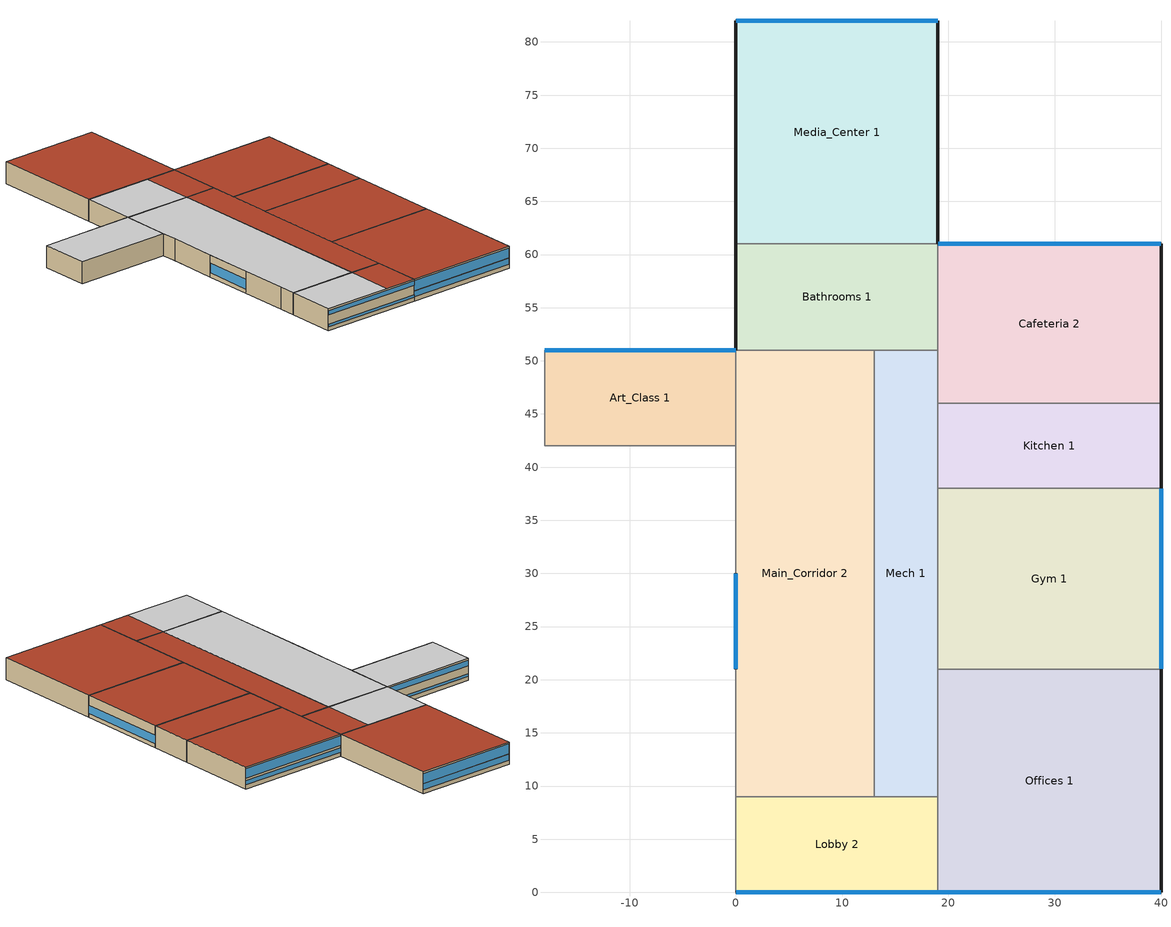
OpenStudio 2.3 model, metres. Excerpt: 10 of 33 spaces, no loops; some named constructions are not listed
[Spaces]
Lobby 2
 floor ground: 19,9 19,0 0,0 0,9 z0
 wall outside: 0,0 19,0 z0:4
 wall to Offices 1: 19,0 19,9 z0:4
 wall to Main_Corridor 2: 13,9 0,9 z0:4
 wall to Mech 1: 19,9 13,9 z0:4
 wall to Mult_Class_1_Pod_1: 0,9 0,0 z0:4
 window (ZEDG-K12 View Glazing South): 0.03,0 18.97,0 z0.76:1.21
 window (ZEDG-K12 Daylight Glazing South): 0.03,0 18.97,0 z2.93:3.7
 ceiling to Lobby 1: 13,0 13,9 0,9 0,0 z4
 roof outside: 19,0 19,9 13,9 13,0 z4
Media_Center 1
 floor ground: 19,82 19,61 0,61 0,82 z0
 wall outside: 19,61 19,82 0,82 0,61 z0:4
 wall to Bathrooms 1: 0,61 19,61 z0:4
 window (ZEDG-K12 View Glazing North): 18.97,82 0.03,82 z0.76:1.81
 window (ZEDG-K12 Daylight Glazing North): 18.97,82 0.03,82 z1.89:3.7
 roof outside: 19,61 19,82 0,82 0,61 z4
Gym 1
 floor ground: 40,38 40,21 19,21 19,38 z0
 wall outside: 40,21 40,38 z0:4
 wall to Mech 1: 19,38 19,21 z0:4
 wall to Offices 1: 19,21 40,21 z0:4
 wall to Kitchen 1: 40,38 19,38 z0:4
 window (ZEDG-K12 View Glazing EastWest): 40,21.03 40,37.97 z0.76:2.24
 roof outside: 40,21 40,38 19,38 19,21 z4
Art_Class 1
 floor ground: 0,51 0,42 -18,42 -18,51 z0
 wall outside: 0,51 -18,51 z0:4
 wall to Main_Corridor 2: 0,42 0,51 z0:4
 wall to Mult_Class_2_Pod_3: -18,51 -18,42 z0:4
 wall to Corridor_Pod_3: -18,42 0,42 z0:4
 window (ZEDG-K12 View Glazing North): -0.03,51 -17.97,51 z0.76:1.21
 window (ZEDG-K12 Daylight Glazing North): -0.03,51 -17.97,51 z2.66:3.7
 ceiling to Mult_Class_2_Pod_4: 0,42 0,51 -18,51 -18,42 z4
Offices 1
 floor ground: 40,21 40,0 19,0 19,21 z0
 wall outside: 19,0 40,0 40,21 z0:4
 wall to Mech 1: 19,21 19,9 z0:4
 window (ZEDG-K12 View Glazing South): 19.03,0 39.97,0 z0.76:1.81
 window (ZEDG-K12 Daylight Glazing South): 19.03,0 39.97,0 z1.91:3.7
 roof outside: 40,0 40,21 19,21 19,0 z4
Main_Corridor 2
 floor ground: 13,51 13,9 0,9 0,51 z0
 wall outside: 0,30 0,21 z0:4
 wall to Corridor_Pod_1: 0,12 0,9 z0:4
 wall to Mult_Class_2_Pod_1: 0,21 0,12 z0:4
 wall to Mult_Class_1_Pod_3: 0,39 0,30 z0:4
 wall to Mech 1: 13,9 13,51 z0:4
 wall to Bathrooms 1: 13,51 0,51 z0:4
 wall to Corridor_Pod_3: 0,42 0,39 z0:4
 window (ZEDG-K12 View Glazing EastWest): 0,29.97 0,21.03 z0.76:2.57
 ceiling to Main_Corridor 1: 13,9 13,51 0,51 0,9 z4
Bathrooms 1
 floor ground: 19,61 19,51 0,51 0,61 z0
 wall outside: 0,61 0,51 z0:4
 wall to Cafeteria 2: 19,51 19,61 z0:4
 wall to Mech 1: 13,51 19,51 z0:4
 ceiling to Bathrooms 2: 13,51 13,61 0,61 0,51 z4
 roof outside: 19,51 19,61 13,61 13,51 z4
Mech 1
 floor ground: 19,51 19,9 13,9 13,51 z0
 wall to Kitchen 1: 19,38 19,46 z0:4
 wall to Cafeteria 2: 19,46 19,51 z0:4
 roof outside: 19,9 19,51 13,51 13,9 z4
Cafeteria 2
 floor ground: 40,61 40,46 19,46 19,61 z0
 wall outside: 40,46 40,61 19,61 z0:4
 wall to Kitchen 1: 19,46 40,46 z0:4
 window (ZEDG-K12 View Glazing North): 39.97,61 19.03,61 z0.76:1.51
 window (ZEDG-K12 Daylight Glazing North): 39.97,61 19.03,61 z1.97:3.7
 roof outside: 40,46 40,61 19,61 19,46 z4
Kitchen 1
 floor ground: 40,46 40,38 19,38 19,46 z0
 wall outside: 40,38 40,46 z0:4
 roof outside: 40,38 40,46 19,46 19,38 z4
[Curve:Biquadratic]
Name | Coefficient1 Constant | Coefficient2 x | Coefficient3 x**2 | Coefficient4 y | Coefficient5 y**2 | Coefficient6 x*y | Minimum Value of x | Maximum Value of x | Minimum Value of y | Maximum Value of y
Curve Biquadratic 1; Curve Biquadratic 4; Curve Biquadratic 13; Curve Biquadratic 16; Curve Biquadratic 25; Curve Biquadratic 28; Curve Biquadratic 37; Curve Biquadratic 40; Curve Biquadratic 49; Curve Biquadratic 52; Curve Biquadratic 61; Curve Biquadratic 64; Curve Biquadratic 73; Curve Biquadratic 76; Curve Biquadratic 85; Curve Biquadratic 88; Curve Biquadratic 97; Curve Biquadratic 100; Curve Biquadratic 109; Curve Biquadratic 112; Curve Biquadratic 121; Curve Biquadratic 124; Curve Biquadratic 133; Curve Biquadratic 136; Curve Biquadratic 145; Curve Biquadratic 148; Curve Biquadratic 157; Curve Biquadratic 160; Curve Biquadratic 169; Curve Biquadratic 172; Curve Biquadratic 181; Curve Biquadratic 184; Curve Biquadratic 193; Curve Biquadratic 196; Curve Biquadratic 205; Curve Biquadratic 208; Curve Biquadratic 217; Curve Biquadratic 220; Curve Biquadratic 229; Curve Biquadratic 232; Curve Biquadratic 241; Curve Biquadratic 244; Curve Biquadratic 253; Curve Biquadratic 256; Curve Biquadratic 265; Curve Biquadratic 268; Curve Biquadratic 277; Curve Biquadratic 280; Curve Biquadratic 289; Curve Biquadratic 292; Curve Biquadratic 301; Curve Biquadratic 304; Curve Biquadratic 313; Curve Biquadratic 316; Curve Biquadratic 325; Curve Biquadratic 328; Curve Biquadratic 337; Curve Biquadratic 340; Curve Biquadratic 349; Curve Biquadratic 352 | 1.43085 | -0.0453653 | 0.00199378 | -0.00805944 | 3.93414e-05 | -0.000181187 | 10 | 25.6 | 7.2 | 48.9
Curve Biquadratic 2; Curve Biquadratic 5; Curve Biquadratic 14; Curve Biquadratic 17; Curve Biquadratic 26; Curve Biquadratic 29; Curve Biquadratic 38; Curve Biquadratic 41; Curve Biquadratic 50; Curve Biquadratic 53; Curve Biquadratic 62; Curve Biquadratic 65; Curve Biquadratic 74; Curve Biquadratic 77; Curve Biquadratic 86; Curve Biquadratic 89; Curve Biquadratic 98; Curve Biquadratic 101; Curve Biquadratic 110; Curve Biquadratic 113; Curve Biquadratic 122; Curve Biquadratic 125; Curve Biquadratic 134; Curve Biquadratic 137; Curve Biquadratic 146; Curve Biquadratic 149; Curve Biquadratic 158; Curve Biquadratic 161; Curve Biquadratic 170; Curve Biquadratic 173; Curve Biquadratic 182; Curve Biquadratic 185; Curve Biquadratic 194; Curve Biquadratic 197; Curve Biquadratic 206; Curve Biquadratic 209; Curve Biquadratic 218; Curve Biquadratic 221; Curve Biquadratic 230; Curve Biquadratic 233; Curve Biquadratic 242; Curve Biquadratic 245; Curve Biquadratic 254; Curve Biquadratic 257; Curve Biquadratic 266; Curve Biquadratic 269; Curve Biquadratic 278; Curve Biquadratic 281; Curve Biquadratic 290; Curve Biquadratic 293; Curve Biquadratic 302; Curve Biquadratic 305; Curve Biquadratic 314; Curve Biquadratic 317; Curve Biquadratic 326; Curve Biquadratic 329; Curve Biquadratic 338; Curve Biquadratic 341; Curve Biquadratic 350; Curve Biquadratic 353 | 0.138848 | 0.0457985 | -0.00138661 | 0.0141485 | 0.000386055 | -0.000438194 | 10 | 25.6 | 7.2 | 48.9
Curve Biquadratic 3; Curve Biquadratic 6; Curve Biquadratic 15; Curve Biquadratic 18; Curve Biquadratic 27; Curve Biquadratic 30; Curve Biquadratic 39; Curve Biquadratic 42; Curve Biquadratic 51; Curve Biquadratic 54; Curve Biquadratic 63; Curve Biquadratic 66; Curve Biquadratic 75; Curve Biquadratic 78; Curve Biquadratic 87; Curve Biquadratic 90; Curve Biquadratic 99; Curve Biquadratic 102; Curve Biquadratic 111; Curve Biquadratic 114; Curve Biquadratic 123; Curve Biquadratic 126; Curve Biquadratic 135; Curve Biquadratic 138; Curve Biquadratic 147; Curve Biquadratic 150; Curve Biquadratic 159; Curve Biquadratic 162; Curve Biquadratic 171; Curve Biquadratic 174; Curve Biquadratic 183; Curve Biquadratic 186; Curve Biquadratic 195; Curve Biquadratic 198; Curve Biquadratic 207; Curve Biquadratic 210; Curve Biquadratic 219; Curve Biquadratic 222; Curve Biquadratic 231; Curve Biquadratic 234; Curve Biquadratic 243; Curve Biquadratic 246; Curve Biquadratic 255; Curve Biquadratic 258; Curve Biquadratic 267; Curve Biquadratic 270; Curve Biquadratic 279; Curve Biquadratic 282; Curve Biquadratic 291; Curve Biquadratic 294; Curve Biquadratic 303; Curve Biquadratic 306; Curve Biquadratic 315; Curve Biquadratic 318; Curve Biquadratic 327; Curve Biquadratic 330; Curve Biquadratic 339; Curve Biquadratic 342; Curve Biquadratic 351; Curve Biquadratic 354 | 1 | 0 | 0 | 0 | 0 | 0 | 10 | 25.6 | 7.2 | 48.9
Curve Biquadratic 7; Curve Biquadratic 10; Curve Biquadratic 19; Curve Biquadratic 22; Curve Biquadratic 31; Curve Biquadratic 34; Curve Biquadratic 43; Curve Biquadratic 46; Curve Biquadratic 55; Curve Biquadratic 58; Curve Biquadratic 67; Curve Biquadratic 70; Curve Biquadratic 79; Curve Biquadratic 82; Curve Biquadratic 91; Curve Biquadratic 94; Curve Biquadratic 103; Curve Biquadratic 106; Curve Biquadratic 115; Curve Biquadratic 118; Curve Biquadratic 127; Curve Biquadratic 130; Curve Biquadratic 139; Curve Biquadratic 142; Curve Biquadratic 151; Curve Biquadratic 154; Curve Biquadratic 163; Curve Biquadratic 166; Curve Biquadratic 175; Curve Biquadratic 178; Curve Biquadratic 187; Curve Biquadratic 190; Curve Biquadratic 199; Curve Biquadratic 202; Curve Biquadratic 211; Curve Biquadratic 214; Curve Biquadratic 223; Curve Biquadratic 226; Curve Biquadratic 235; Curve Biquadratic 238; Curve Biquadratic 247; Curve Biquadratic 250; Curve Biquadratic 259; Curve Biquadratic 262; Curve Biquadratic 271; Curve Biquadratic 274; Curve Biquadratic 283; Curve Biquadratic 286; Curve Biquadratic 295; Curve Biquadratic 298; Curve Biquadratic 307; Curve Biquadratic 310; Curve Biquadratic 319; Curve Biquadratic 322; Curve Biquadratic 331; Curve Biquadratic 334; Curve Biquadratic 343; Curve Biquadratic 346; Curve Biquadratic 355 | 0.617474 | -0.00245669 | -1.8655e-05 | 0.0254921 | -0.000100773 | -0.000109447 | 7 | 27 | 10 | 30
Curve Biquadratic 8; Curve Biquadratic 11; Curve Biquadratic 20; Curve Biquadratic 23; Curve Biquadratic 32; Curve Biquadratic 35; Curve Biquadratic 44; Curve Biquadratic 47; Curve Biquadratic 56; Curve Biquadratic 59; Curve Biquadratic 68; Curve Biquadratic 71; Curve Biquadratic 80; Curve Biquadratic 83; Curve Biquadratic 92; Curve Biquadratic 95; Curve Biquadratic 104; Curve Biquadratic 107; Curve Biquadratic 116; Curve Biquadratic 119; Curve Biquadratic 128; Curve Biquadratic 131; Curve Biquadratic 140; Curve Biquadratic 143; Curve Biquadratic 152; Curve Biquadratic 155; Curve Biquadratic 164; Curve Biquadratic 167; Curve Biquadratic 176; Curve Biquadratic 179; Curve Biquadratic 188; Curve Biquadratic 191; Curve Biquadratic 200; Curve Biquadratic 203; Curve Biquadratic 212; Curve Biquadratic 215; Curve Biquadratic 224; Curve Biquadratic 227; Curve Biquadratic 236; Curve Biquadratic 239; Curve Biquadratic 248; Curve Biquadratic 251; Curve Biquadratic 260; Curve Biquadratic 263; Curve Biquadratic 272; Curve Biquadratic 275; Curve Biquadratic 284; Curve Biquadratic 287; Curve Biquadratic 296; Curve Biquadratic 299; Curve Biquadratic 308; Curve Biquadratic 311; Curve Biquadratic 320; Curve Biquadratic 323; Curve Biquadratic 332; Curve Biquadratic 335; Curve Biquadratic 344; Curve Biquadratic 347; Curve Biquadratic 356 | 0.993257 | 0.0201512 | 7.72375e-05 | -0.0317207 | 0.000740649 | -0.000303875 | 7 | 27 | 10 | 30
Curve Biquadratic 9; Curve Biquadratic 12; Curve Biquadratic 21; Curve Biquadratic 24; Curve Biquadratic 33; Curve Biquadratic 36; Curve Biquadratic 45; Curve Biquadratic 48; Curve Biquadratic 57; Curve Biquadratic 60; Curve Biquadratic 69; Curve Biquadratic 72; Curve Biquadratic 81; Curve Biquadratic 84; Curve Biquadratic 93; Curve Biquadratic 96; Curve Biquadratic 105; Curve Biquadratic 108; Curve Biquadratic 117; Curve Biquadratic 120; Curve Biquadratic 129; Curve Biquadratic 132; Curve Biquadratic 141; Curve Biquadratic 144; Curve Biquadratic 153; Curve Biquadratic 156; Curve Biquadratic 165; Curve Biquadratic 168; Curve Biquadratic 177; Curve Biquadratic 180; Curve Biquadratic 189; Curve Biquadratic 192; Curve Biquadratic 201; Curve Biquadratic 204; Curve Biquadratic 213; Curve Biquadratic 216; Curve Biquadratic 225; Curve Biquadratic 228; Curve Biquadratic 237; Curve Biquadratic 240; Curve Biquadratic 249; Curve Biquadratic 252; Curve Biquadratic 261; Curve Biquadratic 264; Curve Biquadratic 273; Curve Biquadratic 276; Curve Biquadratic 285; Curve Biquadratic 288; Curve Biquadratic 297; Curve Biquadratic 300; Curve Biquadratic 309; Curve Biquadratic 312; Curve Biquadratic 321; Curve Biquadratic 324; Curve Biquadratic 333; Curve Biquadratic 336; Curve Biquadratic 345; Curve Biquadratic 348; Curve Biquadratic 357 | 1 | 0 | 0 | 0 | 0 | 0 | 7 | 27 | 10 | 30
Curve Biquadratic 369; Curve Biquadratic 372; Curve Biquadratic 381; Curve Biquadratic 384; Curve Biquadratic 393; Curve Biquadratic 396; Curve Biquadratic 405; Curve Biquadratic 408; Curve Biquadratic 417; Curve Biquadratic 420 | 1 | 0 | 0 | 0 | 0 | 0 | 0 | 1 | 0 | 1
[Curve:Quadratic] Coefficient1 Constant=1; Coefficient2 x=0; Coefficient3 x**2=0; Minimum Value of x=0; Maximum Value of x=1
Curve Quadratic 2; Curve Quadratic 3; Curve Quadratic 4; Curve Quadratic 5; Curve Quadratic 6; Curve Quadratic 7; Curve Quadratic 8; Curve Quadratic 9; Curve Quadratic 11; Curve Quadratic 12; Curve Quadratic 13; Curve Quadratic 14; Curve Quadratic 15; Curve Quadratic 16; Curve Quadratic 17; Curve Quadratic 18; Curve Quadratic 20; Curve Quadratic 21; Curve Quadratic 22; Curve Quadratic 23; Curve Quadratic 24; Curve Quadratic 25; Curve Quadratic 26; Curve Quadratic 27; Curve Quadratic 29; Curve Quadratic 30; Curve Quadratic 31; Curve Quadratic 32; Curve Quadratic 33; Curve Quadratic 34; Curve Quadratic 35; Curve Quadratic 36; Curve Quadratic 38; Curve Quadratic 39; Curve Quadratic 40; Curve Quadratic 41; Curve Quadratic 42; Curve Quadratic 43; Curve Quadratic 44; Curve Quadratic 45; Curve Quadratic 47; Curve Quadratic 48; Curve Quadratic 49; Curve Quadratic 50; Curve Quadratic 51; Curve Quadratic 52; Curve Quadratic 53; Curve Quadratic 54; Curve Quadratic 56; Curve Quadratic 57; Curve Quadratic 58; Curve Quadratic 59; Curve Quadratic 60; Curve Quadratic 61; Curve Quadratic 62; Curve Quadratic 63; Curve Quadratic 65; Curve Quadratic 66; Curve Quadratic 67; Curve Quadratic 68; Curve Quadratic 69; Curve Quadratic 70; Curve Quadratic 71; Curve Quadratic 72; Curve Quadratic 74; Curve Quadratic 75; Curve Quadratic 76; Curve Quadratic 77; Curve Quadratic 78; Curve Quadratic 79; Curve Quadratic 80; Curve Quadratic 81; Curve Quadratic 83; Curve Quadratic 84; Curve Quadratic 85; Curve Quadratic 86; Curve Quadratic 87; Curve Quadratic 88; Curve Quadratic 89; Curve Quadratic 90; Curve Quadratic 92; Curve Quadratic 93; Curve Quadratic 94; Curve Quadratic 95; Curve Quadratic 96; Curve Quadratic 97; Curve Quadratic 98; Curve Quadratic 99; Curve Quadratic 101; Curve Quadratic 102; Curve Quadratic 103; Curve Quadratic 104; Curve Quadratic 105; Curve Quadratic 106; Curve Quadratic 107; Curve Quadratic 108; Curve Quadratic 110; Curve Quadratic 111; Curve Quadratic 112; Curve Quadratic 113; Curve Quadratic 114; Curve Quadratic 115; Curve Quadratic 116; Curve Quadratic 117; Curve Quadratic 119; Curve Quadratic 120; Curve Quadratic 121; Curve Quadratic 122; Curve Quadratic 123; Curve Quadratic 124; Curve Quadratic 125; Curve Quadratic 126; Curve Quadratic 128; Curve Quadratic 129; Curve Quadratic 130; Curve Quadratic 131; Curve Quadratic 132; Curve Quadratic 133; Curve Quadratic 134; Curve Quadratic 135; Curve Quadratic 137; Curve Quadratic 138; Curve Quadratic 139; Curve Quadratic 140; Curve Quadratic 141; Curve Quadratic 142; Curve Quadratic 143; Curve Quadratic 144; Curve Quadratic 146; Curve Quadratic 147; Curve Quadratic 148; Curve Quadratic 149; Curve Quadratic 150; Curve Quadratic 151; Curve Quadratic 152; Curve Quadratic 153; Curve Quadratic 155; Curve Quadratic 156; Curve Quadratic 157; Curve Quadratic 158; Curve Quadratic 159; Curve Quadratic 160; Curve Quadratic 161; Curve Quadratic 162; Curve Quadratic 164; Curve Quadratic 165; Curve Quadratic 166; Curve Quadratic 167; Curve Quadratic 168; Curve Quadratic 169; Curve Quadratic 170; Curve Quadratic 171; Curve Quadratic 173; Curve Quadratic 174; Curve Quadratic 175; Curve Quadratic 176; Curve Quadratic 177; Curve Quadratic 178; Curve Quadratic 179; Curve Quadratic 180; Curve Quadratic 182; Curve Quadratic 183; Curve Quadratic 184; Curve Quadratic 185; Curve Quadratic 186; Curve Quadratic 187; Curve Quadratic 188; Curve Quadratic 189; Curve Quadratic 191; Curve Quadratic 192; Curve Quadratic 193; Curve Quadratic 194; Curve Quadratic 195; Curve Quadratic 196; Curve Quadratic 197; Curve Quadratic 198; Curve Quadratic 200; Curve Quadratic 201; Curve Quadratic 202; Curve Quadratic 203; Curve Quadratic 204; Curve Quadratic 205; Curve Quadratic 206; Curve Quadratic 207; Curve Quadratic 209; Curve Quadratic 210; Curve Quadratic 211; Curve Quadratic 212; Curve Quadratic 213; Curve Quadratic 214; Curve Quadratic 215; Curve Quadratic 216; Curve Quadratic 218; Curve Quadratic 219; Curve Quadratic 220; Curve Quadratic 221; Curve Quadratic 222; Curve Quadratic 223; Curve Quadratic 224; Curve Quadratic 225; Curve Quadratic 227; Curve Quadratic 228; Curve Quadratic 229; Curve Quadratic 230; Curve Quadratic 231; Curve Quadratic 232; Curve Quadratic 233; Curve Quadratic 234; Curve Quadratic 236; Curve Quadratic 237; Curve Quadratic 238; Curve Quadratic 239; Curve Quadratic 240; Curve Quadratic 241; Curve Quadratic 242; Curve Quadratic 243; Curve Quadratic 245; Curve Quadratic 246; Curve Quadratic 247; Curve Quadratic 248; Curve Quadratic 249; Curve Quadratic 250; Curve Quadratic 251; Curve Quadratic 252; Curve Quadratic 254; Curve Quadratic 255; Curve Quadratic 256; Curve Quadratic 257; Curve Quadratic 258; Curve Quadratic 259; Curve Quadratic 260; Curve Quadratic 261; Curve Quadratic 263; Curve Quadratic 264; Curve Quadratic 265; Curve Quadratic 266; Curve Quadratic 267; Curve Quadratic 268; Curve Quadratic 269; Curve Quadratic 270; Curve Quadratic 272; Curve Quadratic 273; Curve Quadratic 274; Curve Quadratic 275; Curve Quadratic 276; Curve Quadratic 277; Curve Quadratic 278; Curve Quadratic 279; Curve Quadratic 281; Curve Quadratic 282; Curve Quadratic 283; Curve Quadratic 284; Curve Quadratic 285; Curve Quadratic 286; Curve Quadratic 287; Curve Quadratic 288; Curve Quadratic 290; Curve Quadratic 291; Curve Quadratic 292; Curve Quadratic 293; Curve Quadratic 294; Curve Quadratic 295; Curve Quadratic 296; Curve Quadratic 297; Curve Quadratic 299; Curve Quadratic 300; Curve Quadratic 301; Curve Quadratic 302; Curve Quadratic 303; Curve Quadratic 304; Curve Quadratic 305; Curve Quadratic 306; Curve Quadratic 308; Curve Quadratic 309; Curve Quadratic 310; Curve Quadratic 311; Curve Quadratic 312; Curve Quadratic 313; Curve Quadratic 314; Curve Quadratic 315; Curve Quadratic 317; Curve Quadratic 318; Curve Quadratic 319; Curve Quadratic 320; Curve Quadratic 321; Curve Quadratic 322; Curve Quadratic 323; Curve Quadratic 324; Curve Quadratic 326; Curve Quadratic 327; Curve Quadratic 328; Curve Quadratic 329; Curve Quadratic 330; Curve Quadratic 331; Curve Quadratic 332; Curve Quadratic 333; Curve Quadratic 335; Curve Quadratic 336; Curve Quadratic 337; Curve Quadratic 338; Curve Quadratic 339; Curve Quadratic 340; Curve Quadratic 341; Curve Quadratic 342; Curve Quadratic 344; Curve Quadratic 345; Curve Quadratic 346; Curve Quadratic 347; Curve Quadratic 348; Curve Quadratic 349; Curve Quadratic 350; Curve Quadratic 351; Curve Quadratic 353; Curve Quadratic 354; Curve Quadratic 355; Curve Quadratic 356; Curve Quadratic 357; Curve Quadratic 358; Curve Quadratic 359; Curve Quadratic 360; Curve Quadratic 362; Curve Quadratic 363; Curve Quadratic 364; Curve Quadratic 365; Curve Quadratic 366; Curve Quadratic 367; Curve Quadratic 368; Curve Quadratic 369; Curve Quadratic 371; Curve Quadratic 372; Curve Quadratic 373; Curve Quadratic 374; Curve Quadratic 375; Curve Quadratic 376; Curve Quadratic 377; Curve Quadratic 378; Curve Quadratic 380; Curve Quadratic 381; Curve Quadratic 382; Curve Quadratic 383; Curve Quadratic 384; Curve Quadratic 385; Curve Quadratic 386; Curve Quadratic 387; Curve Quadratic 389; Curve Quadratic 390; Curve Quadratic 391; Curve Quadratic 392; Curve Quadratic 393; Curve Quadratic 394; Curve Quadratic 395; Curve Quadratic 396; Curve Quadratic 398; Curve Quadratic 399; Curve Quadratic 400; Curve Quadratic 401; Curve Quadratic 402; Curve Quadratic 403; Curve Quadratic 404; Curve Quadratic 405; Curve Quadratic 407; Curve Quadratic 408; Curve Quadratic 409; Curve Quadratic 410; Curve Quadratic 411; Curve Quadratic 412; Curve Quadratic 413; Curve Quadratic 414; Curve Quadratic 416; Curve Quadratic 417; Curve Quadratic 418; Curve Quadratic 419; Curve Quadratic 420; Curve Quadratic 421; Curve Quadratic 422; Curve Quadratic 423; Curve Quadratic 425; Curve Quadratic 426; Curve Quadratic 427; Curve Quadratic 428; Curve Quadratic 429; Curve Quadratic 430; Curve Quadratic 431; Curve Quadratic 432; Curve Quadratic 434; Curve Quadratic 435; Curve Quadratic 436; Curve Quadratic 437; Curve Quadratic 438; Curve Quadratic 439; Curve Quadratic 440; Curve Quadratic 441; Curve Quadratic 443; Curve Quadratic 444; Curve Quadratic 445; Curve Quadratic 446; Curve Quadratic 447; Curve Quadratic 448; Curve Quadratic 449; Curve Quadratic 450; Curve Quadratic 452; Curve Quadratic 453; Curve Quadratic 454; Curve Quadratic 455; Curve Quadratic 456; Curve Quadratic 457; Curve Quadratic 458; Curve Quadratic 459; Curve Quadratic 461; Curve Quadratic 462; Curve Quadratic 463; Curve Quadratic 464; Curve Quadratic 465; Curve Quadratic 466; Curve Quadratic 467; Curve Quadratic 468; Curve Quadratic 470; Curve Quadratic 471; Curve Quadratic 472; Curve Quadratic 473; Curve Quadratic 474; Curve Quadratic 475; Curve Quadratic 476; Curve Quadratic 477; Curve Quadratic 479; Curve Quadratic 480; Curve Quadratic 481; Curve Quadratic 482; Curve Quadratic 483; Curve Quadratic 484; Curve Quadratic 485; Curve Quadratic 486; Curve Quadratic 488; Curve Quadratic 489; Curve Quadratic 490; Curve Quadratic 491; Curve Quadratic 492; Curve Quadratic 493; Curve Quadratic 494; Curve Quadratic 495; Curve Quadratic 497; Curve Quadratic 498; Curve Quadratic 499; Curve Quadratic 500; Curve Quadratic 501; Curve Quadratic 502; Curve Quadratic 503; Curve Quadratic 504; Curve Quadratic 506; Curve Quadratic 507; Curve Quadratic 508; Curve Quadratic 509; Curve Quadratic 510; Curve Quadratic 511; Curve Quadratic 512; Curve Quadratic 513; Curve Quadratic 515; Curve Quadratic 516; Curve Quadratic 517; Curve Quadratic 518; Curve Quadratic 519; Curve Quadratic 520; Curve Quadratic 521; Curve Quadratic 522; Curve Quadratic 524; Curve Quadratic 525; Curve Quadratic 526; Curve Quadratic 527; Curve Quadratic 528; Curve Quadratic 529; Curve Quadratic 530; Curve Quadratic 531; Curve Quadratic 533; Curve Quadratic 534; Curve Quadratic 535; Curve Quadratic 536; Curve Quadratic 551; Curve Quadratic 553; Curve Quadratic 555; Curve Quadratic 557; Curve Quadratic 569; Curve Quadratic 571; Curve Quadratic 573; Curve Quadratic 575; Curve Quadratic 587; Curve Quadratic 589; Curve Quadratic 591; Curve Quadratic 593; Curve Quadratic 605; Curve Quadratic 607; Curve Quadratic 609; Curve Quadratic 611; Curve Quadratic 623; Curve Quadratic 625; Curve Quadratic 627; Curve Quadratic 629
[Schedule:Ruleset]
Name | Default Day Schedule | Summer Design Day Schedule | Winter Design Day Schedule
primary Cafe_Occ_Sch | primary Cafe_Occ_Sch Default Schedule | primary Cafe_Occ_Sch Summer Design Day | primary Cafe_Occ_Sch Winter Design Day
primary Gym_Occ_Sch | primary Gym_Occ_Sch Default Schedule | primary Gym_Occ_Sch Summer Design Day | primary Gym_Occ_Sch Winter Design Day
primary Lib_Occ_Sch | primary Lib_Occ_Sch Default Schedule | primary Lib_Occ_Sch Summer Design Day | primary Lib_Occ_Sch Winter Design Day
primary Off_Occ_Sch | primary Off_Occ_Sch Default Schedule | primary Off_Occ_Sch Summer Design Day | primary Off_Occ_Sch Winter Design Day
primary ClgSetP_Sch | primary ClgSetP_Sch Default Schedule | primary ClgSetP_Sch Summer Design Day | primary ClgSetP_Sch Winter Design Day
primary Gym_ClgSetP_Sch | primary Gym_ClgSetP_Sch Default Schedule | primary Gym_ClgSetP_Sch Summer Design Day | primary Gym_ClgSetP_Sch Winter Design Day
primary Gym_HtgSetP_Sch | primary Gym_HtgSetP_Sch Default Schedule | primary Gym_HtgSetP_Sch Summer Design Day | primary Gym_HtgSetP_Sch Winter Design Day
primary Bldg_Equip_Sch - Controls Reduction | primary Bldg_Equip_Sch Default Schedule 1 | primary Bldg_Equip_Sch Summer Design Day 1 | primary Bldg_Equip_Sch Winter Design Day 1
primary Bldg_Equip_Sch - Controls Reduction 1 | primary Bldg_Equip_Sch Default Schedule 2 | primary Bldg_Equip_Sch Summer Design Day 2 | primary Bldg_Equip_Sch Winter Design Day 2
primary Bldg_Light_Sch - Controls Reduction | primary Bldg_Light_Sch Default Schedule 1 | primary Bldg_Light_Sch Summer Design Day 1 | primary Bldg_Light_Sch Winter Design Day 1
AEDG HP-Loop-Clg-Temp-Schedule | AEDG HP-Loop-Clg-Temp-Schedule All Days
AEDG HP-Loop-Htg-Temp-Schedule | AEDG HP-Loop-Htg-Temp-Schedule All Days
[Schedule:Day]
primary Bldg_Occ_Sch Rule 2 Day Schedule; primary Bldg_Occ_Sch Rule 6 Day Schedule: 8, 0, 0, 11, 0, 0.3, 13, 0, 0.2, 15, 0, 0.3, 17, 0, 0.05, 24, 0, 0
primary Bldg_Occ_Sch Rule 3 Day Schedule; primary Bldg_Occ_Sch Rule 5 Day Schedule; primary Cafe_Occ_Sch Default Schedule; primary Cafe_Occ_Sch Winter Design Day; primary Cafe_Occ_Sch Rule 3 Day Schedule; primary Cafe_Occ_Sch Rule 4 Day Schedule; primary Gym_Occ_Sch Default Schedule; primary Gym_Occ_Sch Winter Design Day; primary Gym_Occ_Sch Rule 3 Day Schedule; primary Gym_Occ_Sch Rule 4 Day Schedule; primary Lib_Occ_Sch Default Schedule; primary Lib_Occ_Sch Winter Design Day; primary Lib_Occ_Sch Rule 3 Day Schedule; primary Lib_Occ_Sch Rule 4 Day Schedule; primary Off_Occ_Sch Default Schedule; primary Off_Occ_Sch Winter Design Day; primary Off_Occ_Sch Rule 3 Day Schedule; primary Off_Occ_Sch Rule 5 Day Schedule; secondary Elevator_Sch Rule 4 Day Schedule; primary Bldg_Equip_Sch Winter Design Day 1; primary Bldg_Equip_Sch Winter Design Day 2; primary Bldg_Light_Sch Winter Design Day 1: 24, 0, 0
primary Bldg_Occ_Sch Rule 4 Day Schedule: 9, 0, 0, 13, 0, 0.05, 24, 0, 0
primary Bldg_Light_Sch Rule 2 Day Schedule; primary Bldg_Light_Sch Rule 6 Day Schedule: 6, 0, 0.2, 7, 0, 0.4, 16, 0, 0.9, 19, 0, 0.7, 21, 0, 0.5, 24, 0, 0.2
primary Bldg_Light_Sch Rule 3 Day Schedule; primary Bldg_Light_Sch Rule 5 Day Schedule: 24, 0, 0.2
primary Bldg_Light_Sch Rule 4 Day Schedule: 8, 0, 0.2, 14, 0, 0.5, 24, 0, 0.2
primary Infil_Sch Rule 2 Day Schedule; primary Infil_Sch Rule 6 Day Schedule: 6, 0, 1, 18, 0, 0.5, 24, 0, 1
primary Infil_Sch Rule 3 Day Schedule; primary Infil_Sch Rule 5 Day Schedule; primary Cafe_Occ_Sch Summer Design Day; primary Gym_Occ_Sch Summer Design Day; primary Lib_Occ_Sch Summer Design Day; primary Off_Occ_Sch Summer Design Day; primary Bldg_Light_Sch Summer Design Day 1: 24, 0, 1
primary Infil_Sch Rule 4 Day Schedule: 8, 0, 1, 13, 0, 0.5, 24, 0, 1
primary Bldg_Equip_Sch Rule 2 Day Schedule; primary Bldg_Equip_Sch Rule 6 Day Schedule; primary Bldg_Equip_Sch Summer Design Day 1; primary Bldg_Equip_Sch Summer Design Day 2: 8, 0, 0.4, 15, 0, 0.6, 24, 0, 0.4
primary Bldg_Equip_Sch Rule 3 Day Schedule; primary Bldg_Equip_Sch Rule 5 Day Schedule: 24, 0, 0.4
primary Bldg_Equip_Sch Rule 4 Day Schedule: 9, 0, 0.4, 13, 0, 0.6, 24, 0, 0.4
primary Cafe_Occ_Sch Rule 2 Day Schedule; primary Cafe_Occ_Sch Rule 5 Day Schedule: 7, 0, 0, 8, 0, 0.15, 11, 0, 0.05, 13, 0, 0.7, 15, 0, 0.05, 18, 0, 0.15, 24, 0, 0
primary Gym_Occ_Sch Rule 2 Day Schedule; primary Gym_Occ_Sch Rule 5 Day Schedule: 8, 0, 0, 14, 0, 0.15, 15, 0, 0, 18, 0, 0.15, 21, 0, 0.05, 24, 0, 0
primary Lib_Occ_Sch Rule 2 Day Schedule; primary Lib_Occ_Sch Rule 5 Day Schedule: 8, 0, 0, 9, 0, 0.3, 11, 0, 0.6, 13, 0, 0.3, 15, 0, 0.6, 17, 0, 0.3, 24, 0, 0
primary Off_Occ_Sch Rule 2 Day Schedule; primary Off_Occ_Sch Rule 6 Day Schedule: 8, 0, 0, 17, 0, 0.75, 24, 0, 0
primary Off_Occ_Sch Rule 4 Day Schedule: 9, 0, 0, 13, 0, 0.25, 24, 0, 0
primary ClgSetP_Sch Default Schedule; primary ClgSetP_Sch Winter Design Day; primary ClgSetP_Sch Rule 3 Day Schedule; primary ClgSetP_Sch Rule 5 Day Schedule; primary Gym_ClgSetP_Sch Default Schedule; primary Gym_ClgSetP_Sch Winter Design Day; primary Gym_ClgSetP_Sch Rule 3 Day Schedule; primary Gym_ClgSetP_Sch Rule 5 Day Schedule: 24, 0, 27.2
primary ClgSetP_Sch Summer Design Day; primary Gym_ClgSetP_Sch Summer Design Day: 24, 0, 23.3
primary ClgSetP_Sch Rule 2 Day Schedule; primary ClgSetP_Sch Rule 6 Day Schedule: 6, 0, 27.2, 18, 0, 23.3, 24, 0, 27.2
primary ClgSetP_Sch Rule 4 Day Schedule; primary Gym_ClgSetP_Sch Rule 4 Day Schedule: 8, 0, 27.2, 13, 0, 23.3, 24, 0, 27.2
primary Gym_ClgSetP_Sch Rule 2 Day Schedule; primary Gym_ClgSetP_Sch Rule 6 Day Schedule: 6, 0, 27.2, 21, 0, 23.3, 24, 0, 27.2
primary Gym_HtgSetP_Sch Default Schedule; primary Gym_HtgSetP_Sch Summer Design Day; primary Gym_HtgSetP_Sch Rule 3 Day Schedule; primary Gym_HtgSetP_Sch Rule 5 Day Schedule: 24, 0, 15.6
primary Gym_HtgSetP_Sch Winter Design Day: 24, 0, 21.7
primary Gym_HtgSetP_Sch Rule 2 Day Schedule; primary Gym_HtgSetP_Sch Rule 6 Day Schedule: 6, 0, 15.6, 21, 0, 21.7, 24, 0, 15.6
primary Gym_HtgSetP_Sch Rule 4 Day Schedule: 8, 0, 15.6, 13, 0, 21.7, 24, 0, 15.6
secondary Elevator_Sch Rule 2 Day Schedule; secondary Elevator_Sch Rule 5 Day Schedule: 8, 0, 0, 15, 0, 0.3, 16, 0, 0.15, 24, 0, 0
secondary Elevator_Sch Rule 3 Day Schedule: 24, 0, 0.02
Schedule Day 7; Schedule Day 9; Schedule Day 11; Schedule Day 13; Schedule Day 15; Schedule Day 17; Schedule Day 19; Schedule Day 21; Schedule Day 23; Schedule Day 25: 16, 0, 0, 24, 0, 1
Schedule Day 27; Schedule Day 29; Schedule Day 31; Schedule Day 33; Schedule Day 35; Schedule Day 37; Schedule Day 39; Schedule Day 41; Schedule Day 43; Schedule Day 45: 6, 0, 1, 24, 0, 0
primary Bldg_Equip_Sch Default Schedule 1; primary Bldg_Equip_Sch Rule 3 Day Schedule 1; primary Bldg_Equip_Sch Rule 5 Day Schedule 1: 24, 0, 0.15
primary Bldg_Equip_Sch Rule 2 Day Schedule 1; primary Bldg_Equip_Sch Rule 6 Day Schedule 1: 8, 0, 0.15, 15, 0, 0.6, 24, 0, 0.15
primary Bldg_Equip_Sch Rule 4 Day Schedule 1: 9, 0, 0.15, 13, 0, 0.6, 24, 0, 0.15
primary Bldg_Equip_Sch Default Schedule 2; primary Bldg_Equip_Sch Rule 3 Day Schedule 2; primary Bldg_Equip_Sch Rule 5 Day Schedule 2: 24, 0, 0.34
primary Bldg_Equip_Sch Rule 2 Day Schedule 2; primary Bldg_Equip_Sch Rule 6 Day Schedule 2: 8, 0, 0.34, 15, 0, 0.51, 24, 0, 0.34
primary Bldg_Equip_Sch Rule 4 Day Schedule 2: 9, 0, 0.34, 13, 0, 0.51, 24, 0, 0.34
primary Bldg_Light_Sch Default Schedule 1; primary Bldg_Light_Sch Rule 3 Day Schedule 1; primary Bldg_Light_Sch Rule 5 Day Schedule 1: 24, 0, 0.17
primary Bldg_Light_Sch Rule 2 Day Schedule 1; primary Bldg_Light_Sch Rule 6 Day Schedule 1: 6, 0, 0.17, 7, 0, 0.34, 16, 0, 0.765, 19, 0, 0.595, 21, 0, 0.425, 24, 0, 0.17
primary Bldg_Light_Sch Rule 4 Day Schedule 1: 8, 0, 0.17, 14, 0, 0.425, 24, 0, 0.17
ZEDG K-12 Primary Kitchen Electric Equipment Schedule Weekend; ZEDG K-12 Primary Kitchen Electric Equipment Schedule Summer Weekday: 24, 0, 0.09
AEDG HP-Loop-Clg-Temp-Schedule All Days: 24, 0, 21
AEDG HP-Loop-Htg-Temp-Schedule All Days: 24, 0, 5
[Schedule:Rule] Date Specification Type=DateRange; Start Day=1
Name | Schedule Ruleset | Rule Order | Day Schedule | Apply Sunday | Apply Monday | Apply Tuesday | Apply Wednesday | Apply Thursday | Apply Friday | Apply Saturday | Start Month | End Month | End Day
primary Cafe_Occ_Sch Rule 2 | primary Cafe_Occ_Sch | 0 | primary Cafe_Occ_Sch Rule 2 Day Schedule | No | Yes | Yes | Yes | Yes | Yes | No | 9 | 12 | 31
primary Cafe_Occ_Sch Rule 7 | primary Cafe_Occ_Sch | 1 | primary Cafe_Occ_Sch Rule 3 Day Schedule | Yes | Yes | Yes | Yes | Yes | Yes | Yes | 7 | 9 | 1
primary Cafe_Occ_Sch Rule 4 | primary Cafe_Occ_Sch | 2 | primary Cafe_Occ_Sch Rule 4 Day Schedule | Yes | No | No | No | No | No | Yes | 1 | 6 | 30
primary Cafe_Occ_Sch Rule 5 | primary Cafe_Occ_Sch | 3 | primary Cafe_Occ_Sch Rule 5 Day Schedule | No | Yes | Yes | Yes | Yes | Yes | No | 1 | 6 | 30
primary Gym_Occ_Sch Rule 2 | primary Gym_Occ_Sch | 0 | primary Gym_Occ_Sch Rule 2 Day Schedule | No | Yes | Yes | Yes | Yes | Yes | No | 9 | 12 | 31
primary Gym_Occ_Sch Rule 7 | primary Gym_Occ_Sch | 1 | primary Gym_Occ_Sch Rule 3 Day Schedule | Yes | Yes | Yes | Yes | Yes | Yes | Yes | 7 | 9 | 1
primary Gym_Occ_Sch Rule 4 | primary Gym_Occ_Sch | 2 | primary Gym_Occ_Sch Rule 4 Day Schedule | Yes | No | No | No | No | No | Yes | 1 | 6 | 30
primary Gym_Occ_Sch Rule 5 | primary Gym_Occ_Sch | 3 | primary Gym_Occ_Sch Rule 5 Day Schedule | No | Yes | Yes | Yes | Yes | Yes | No | 1 | 6 | 30
primary Lib_Occ_Sch Rule 2 | primary Lib_Occ_Sch | 0 | primary Lib_Occ_Sch Rule 2 Day Schedule | No | Yes | Yes | Yes | Yes | Yes | No | 9 | 12 | 31
primary Lib_Occ_Sch Rule 7 | primary Lib_Occ_Sch | 1 | primary Lib_Occ_Sch Rule 3 Day Schedule | Yes | Yes | Yes | Yes | Yes | Yes | Yes | 7 | 9 | 1
primary Lib_Occ_Sch Rule 4 | primary Lib_Occ_Sch | 2 | primary Lib_Occ_Sch Rule 4 Day Schedule | Yes | No | No | No | No | No | Yes | 1 | 6 | 30
primary Lib_Occ_Sch Rule 5 | primary Lib_Occ_Sch | 3 | primary Lib_Occ_Sch Rule 5 Day Schedule | No | Yes | Yes | Yes | Yes | Yes | No | 1 | 6 | 30
primary Off_Occ_Sch Rule 2 | primary Off_Occ_Sch | 0 | primary Off_Occ_Sch Rule 2 Day Schedule | No | Yes | Yes | Yes | Yes | Yes | No | 9 | 12 | 31
primary Off_Occ_Sch Rule 9 | primary Off_Occ_Sch | 1 | primary Off_Occ_Sch Rule 3 Day Schedule | Yes | No | No | No | No | No | Yes | 7 | 9 | 1
primary Off_Occ_Sch Rule 4 | primary Off_Occ_Sch | 2 | primary Off_Occ_Sch Rule 4 Day Schedule | No | Yes | Yes | Yes | Yes | Yes | No | 7 | 9 | 1
primary Off_Occ_Sch Rule 5 | primary Off_Occ_Sch | 3 | primary Off_Occ_Sch Rule 5 Day Schedule | Yes | No | No | No | No | No | Yes | 1 | 6 | 30
primary Off_Occ_Sch Rule 6 | primary Off_Occ_Sch | 4 | primary Off_Occ_Sch Rule 6 Day Schedule | No | Yes | Yes | Yes | Yes | Yes | No | 1 | 6 | 30
primary ClgSetP_Sch Rule 7 | primary ClgSetP_Sch | 0 | primary ClgSetP_Sch Rule 2 Day Schedule | No | Yes | Yes | Yes | Yes | Yes | No | 9 | 12 | 31
primary ClgSetP_Sch Rule 8 | primary ClgSetP_Sch | 1 | primary ClgSetP_Sch Rule 3 Day Schedule | Yes | No | No | No | No | No | Yes | 7 | 9 | 1
primary ClgSetP_Sch Rule 4 | primary ClgSetP_Sch | 2 | primary ClgSetP_Sch Rule 4 Day Schedule | No | Yes | Yes | Yes | Yes | Yes | No | 7 | 9 | 1
primary ClgSetP_Sch Rule 5 | primary ClgSetP_Sch | 3 | primary ClgSetP_Sch Rule 5 Day Schedule | Yes | No | No | No | No | No | Yes | 1 | 6 | 30
primary ClgSetP_Sch Rule 6 | primary ClgSetP_Sch | 4 | primary ClgSetP_Sch Rule 6 Day Schedule | No | Yes | Yes | Yes | Yes | Yes | No | 1 | 6 | 30
primary Gym_ClgSetP_Sch Rule 7 | primary Gym_ClgSetP_Sch | 0 | primary Gym_ClgSetP_Sch Rule 2 Day Schedule | No | Yes | Yes | Yes | Yes | Yes | No | 9 | 12 | 31
primary Gym_ClgSetP_Sch Rule 8 | primary Gym_ClgSetP_Sch | 1 | primary Gym_ClgSetP_Sch Rule 3 Day Schedule | Yes | No | No | No | No | No | Yes | 7 | 9 | 1
primary Gym_ClgSetP_Sch Rule 4 | primary Gym_ClgSetP_Sch | 2 | primary Gym_ClgSetP_Sch Rule 4 Day Schedule | No | Yes | Yes | Yes | Yes | Yes | No | 7 | 9 | 1
primary Gym_ClgSetP_Sch Rule 5 | primary Gym_ClgSetP_Sch | 3 | primary Gym_ClgSetP_Sch Rule 5 Day Schedule | Yes | No | No | No | No | No | Yes | 1 | 6 | 30
primary Gym_ClgSetP_Sch Rule 6 | primary Gym_ClgSetP_Sch | 4 | primary Gym_ClgSetP_Sch Rule 6 Day Schedule | No | Yes | Yes | Yes | Yes | Yes | No | 1 | 6 | 30
primary Gym_HtgSetP_Sch Rule 7 | primary Gym_HtgSetP_Sch | 0 | primary Gym_HtgSetP_Sch Rule 2 Day Schedule | No | Yes | Yes | Yes | Yes | Yes | No | 9 | 12 | 31
primary Gym_HtgSetP_Sch Rule 8 | primary Gym_HtgSetP_Sch | 1 | primary Gym_HtgSetP_Sch Rule 3 Day Schedule | Yes | No | No | No | No | No | Yes | 7 | 9 | 1
primary Gym_HtgSetP_Sch Rule 4 | primary Gym_HtgSetP_Sch | 2 | primary Gym_HtgSetP_Sch Rule 4 Day Schedule | No | Yes | Yes | Yes | Yes | Yes | No | 7 | 9 | 1
primary Gym_HtgSetP_Sch Rule 5 | primary Gym_HtgSetP_Sch | 3 | primary Gym_HtgSetP_Sch Rule 5 Day Schedule | Yes | No | No | No | No | No | Yes | 1 | 6 | 30
primary Gym_HtgSetP_Sch Rule 6 | primary Gym_HtgSetP_Sch | 4 | primary Gym_HtgSetP_Sch Rule 6 Day Schedule | No | Yes | Yes | Yes | Yes | Yes | No | 1 | 6 | 30
primary Bldg_Equip_Sch Rule 10 | primary Bldg_Equip_Sch - Controls Reduction | 0 | primary Bldg_Equip_Sch Rule 2 Day Schedule 1 | No | Yes | Yes | Yes | Yes | Yes | No | 9 | 12 | 31
primary Bldg_Equip_Sch Rule 11 | primary Bldg_Equip_Sch - Controls Reduction | 1 | primary Bldg_Equip_Sch Rule 3 Day Schedule 1 | Yes | No | No | No | No | No | Yes | 7 | 9 | 1
primary Bldg_Equip_Sch Rule 12 | primary Bldg_Equip_Sch - Controls Reduction | 2 | primary Bldg_Equip_Sch Rule 4 Day Schedule 1 | No | Yes | Yes | Yes | Yes | Yes | No | 7 | 9 | 1
primary Bldg_Equip_Sch Rule 13 | primary Bldg_Equip_Sch - Controls Reduction | 3 | primary Bldg_Equip_Sch Rule 5 Day Schedule 1 | Yes | No | No | No | No | No | Yes | 1 | 6 | 30
primary Bldg_Equip_Sch Rule 14 | primary Bldg_Equip_Sch - Controls Reduction | 4 | primary Bldg_Equip_Sch Rule 6 Day Schedule 1 | No | Yes | Yes | Yes | Yes | Yes | No | 1 | 6 | 30
primary Bldg_Equip_Sch Rule 15 | primary Bldg_Equip_Sch - Controls Reduction 1 | 0 | primary Bldg_Equip_Sch Rule 2 Day Schedule 2 | No | Yes | Yes | Yes | Yes | Yes | No | 9 | 12 | 31
primary Bldg_Equip_Sch Rule 16 | primary Bldg_Equip_Sch - Controls Reduction 1 | 1 | primary Bldg_Equip_Sch Rule 3 Day Schedule 2 | Yes | No | No | No | No | No | Yes | 7 | 9 | 1
primary Bldg_Equip_Sch Rule 17 | primary Bldg_Equip_Sch - Controls Reduction 1 | 2 | primary Bldg_Equip_Sch Rule 4 Day Schedule 2 | No | Yes | Yes | Yes | Yes | Yes | No | 7 | 9 | 1
primary Bldg_Equip_Sch Rule 18 | primary Bldg_Equip_Sch - Controls Reduction 1 | 3 | primary Bldg_Equip_Sch Rule 5 Day Schedule 2 | Yes | No | No | No | No | No | Yes | 1 | 6 | 30
primary Bldg_Equip_Sch Rule 19 | primary Bldg_Equip_Sch - Controls Reduction 1 | 4 | primary Bldg_Equip_Sch Rule 6 Day Schedule 2 | No | Yes | Yes | Yes | Yes | Yes | No | 1 | 6 | 30
primary Bldg_Light_Sch Rule 12 | primary Bldg_Light_Sch - Controls Reduction | 0 | primary Bldg_Light_Sch Rule 2 Day Schedule 1 | No | Yes | Yes | Yes | Yes | Yes | No | 9 | 12 | 31
primary Bldg_Light_Sch Rule 13 | primary Bldg_Light_Sch - Controls Reduction | 1 | primary Bldg_Light_Sch Rule 3 Day Schedule 1 | Yes | No | No | No | No | No | Yes | 7 | 9 | 1
primary Bldg_Light_Sch Rule 14 | primary Bldg_Light_Sch - Controls Reduction | 2 | primary Bldg_Light_Sch Rule 4 Day Schedule 1 | No | Yes | Yes | Yes | Yes | Yes | No | 7 | 9 | 1
primary Bldg_Light_Sch Rule 15 | primary Bldg_Light_Sch - Controls Reduction | 3 | primary Bldg_Light_Sch Rule 5 Day Schedule 1 | Yes | No | No | No | No | No | Yes | 1 | 6 | 30
primary Bldg_Light_Sch Rule 16 | primary Bldg_Light_Sch - Controls Reduction | 4 | primary Bldg_Light_Sch Rule 6 Day Schedule 1 | No | Yes | Yes | Yes | Yes | Yes | No | 1 | 6 | 30
[Table:MultiVariableLookup]
Table Multi Variable Lookup 9; Table Multi Variable Lookup 25; Table Multi Variable Lookup 41; Table Multi Variable Lookup 57; Table Multi Variable Lookup 73: LagrangeInterpolationLinearExtrapolation, BiQuadratic, 5.75885, 17.2222, 21.6667, 10, 43.3333, 4.68914, 6.79925, Temperature, Temperature, Power, 2, 17.2222, 10, 5.71489, 19.4444, 10, 6.27172, 21.6667, 10, 6.79925, 17.2222, 15.5556, 5.62697, 19.4444, 15.5556, 6.15449, 21.6667, 15.5556, 6.71133, 17.2222, 21.1111, 5.50974, 19.4444, 21.1111, 6.03726, 21.6667, 21.1111, 6.56479, 17.2222, 26.6667, 5.3632, 19.4444, 26.6667, 5.861422, 21.6667, 26.6667, 6.38895, 17.2222, 32.2222, 5.15805, 19.4444, 32.2222, 5.65627, 21.6667, 32.2222, 6.15449, 17.2222, 37.7778, 4.9529, 19.4444, 37.7778, 5.42182, 21.6667, 37.7778, 5.89073, 17.2222, 43.3333, 4.68914, 19.4444, 43.3333, 5.12874, 21.6667, 43.3333, 5.59766
Table Multi Variable Lookup 10; Table Multi Variable Lookup 26; Table Multi Variable Lookup 42; Table Multi Variable Lookup 58; Table Multi Variable Lookup 74: LagrangeInterpolationLinearExtrapolation, BiQuadratic, 0.0817465, 17.2222, 21.6667, 10, 43.3333, 0.0480793, 0.136802, Temperature, Temperature, Dimensionless, 2, 17.2222, 10, 0.0564595, 19.4444, 10, 0.0519257, 21.6667, 10, 0.0480793, 17.2222, 15.5556, 0.0633549, 19.4444, 15.5556, 0.0582674, 21.6667, 15.5556, 0.0539513, 17.2222, 21.1111, 0.071767, 19.4444, 21.1111, 0.066004, 21.6667, 21.1111, 0.0611148, 17.2222, 26.6667, 0.0822266, 19.4444, 26.6667, 0.0756237, 21.6667, 26.6667, 0.0700219, 17.2222, 32.2222, 0.0955414, 19.4444, 32.2222, 0.0878693, 21.6667, 32.2222, 0.0813605, 17.2222, 37.7778, 0.113001, 19.4444, 37.7778, 0.103927, 21.6667, 37.7778, 0.096229, 17.2222, 43.3333, 0.136802, 19.4444, 43.3333, 0.125816, 21.6667, 43.3333, 0.116497
Table Multi Variable Lookup 11; Table Multi Variable Lookup 27; Table Multi Variable Lookup 43; Table Multi Variable Lookup 59; Table Multi Variable Lookup 75: LagrangeInterpolationLinearExtrapolation, Quadratic, 5.75885, 1, 1.19048, 5.75885, 5.84677, Dimensionless, Power, 1, 1, 5.75885, 1.19048, 5.84677
Table Multi Variable Lookup 12; Table Multi Variable Lookup 28; Table Multi Variable Lookup 44; Table Multi Variable Lookup 60; Table Multi Variable Lookup 76: LagrangeInterpolationLinearExtrapolation, Quadratic, 0.0817465, 1, 1.19048, 0.0784767, 0.0817465, Dimensionless, Dimensionless, 1, 1, 0.0817465, 1.19048, 0.0784767
Table Multi Variable Lookup 13; Table Multi Variable Lookup 29; Table Multi Variable Lookup 45; Table Multi Variable Lookup 61; Table Multi Variable Lookup 77: LagrangeInterpolationLinearExtrapolation, BiQuadratic, 8.63094, 17.2222, 21.6667, 10, 43.3333, 6.09588, 11.3419, Temperature, Temperature, Power, 2, 17.2222, 10, 9.4955, 19.4444, 10, 10.4333, 21.6667, 10, 11.3419, 17.2222, 15.5556, 9.14382, 19.4444, 15.5556, 10.023, 21.6667, 15.5556, 10.9022, 17.2222, 21.1111, 8.70421, 19.4444, 21.1111, 9.55412, 21.6667, 21.1111, 10.3747, 17.2222, 26.6667, 8.17668, 19.4444, 26.6667, 8.96798, 21.6667, 26.6667, 9.75927, 17.2222, 32.2222, 7.56123, 19.4444, 32.2222, 8.29391, 21.6667, 32.2222, 9.02659, 17.2222, 37.7778, 6.88717, 19.4444, 37.7778, 7.53193, 21.6667, 37.7778, 8.20599, 17.2222, 43.3333, 6.09588, 19.4444, 43.3333, 6.68202, 21.6667, 43.3333, 7.26816
Table Multi Variable Lookup 14; Table Multi Variable Lookup 30; Table Multi Variable Lookup 46; Table Multi Variable Lookup 62; Table Multi Variable Lookup 78: LagrangeInterpolationLinearExtrapolation, BiQuadratic, 0.21065, 17.2222, 21.6667, 10, 43.3333, 0.102374, 0.340873, Temperature, Temperature, Dimensionless, 2, 17.2222, 10, 0.120188, 19.4444, 10, 0.110568, 21.6667, 10, 0.102374, 17.2222, 15.5556, 0.143548, 19.4444, 15.5556, 0.131998, 21.6667, 15.5556, 0.122255, 17.2222, 21.1111, 0.172505, 19.4444, 21.1111, 0.158704, 21.6667, 21.1111, 0.146948, 17.2222, 26.6667, 0.208057, 19.4444, 26.6667, 0.191371, 21.6667, 26.6667, 0.177162, 17.2222, 32.2222, 0.249974, 19.4444, 32.2222, 0.229929, 21.6667, 32.2222, 0.21286, 17.2222, 37.7778, 0.296193, 19.4444, 37.7778, 0.272318, 21.6667, 37.7778, 0.252191, 17.2222, 43.3333, 0.340873, 19.4444, 43.3333, 0.313328, 21.6667, 43.3333, 0.290148
Table Multi Variable Lookup 15; Table Multi Variable Lookup 31; Table Multi Variable Lookup 47; Table Multi Variable Lookup 63; Table Multi Variable Lookup 79: LagrangeInterpolationLinearExtrapolation, Quadratic, 8.63094, 1, 1.19048, 8.63094, 8.74817, Dimensionless, Power, 1, 1, 8.63094, 1.19048, 8.74817
Table Multi Variable Lookup 16; Table Multi Variable Lookup 32; Table Multi Variable Lookup 48; Table Multi Variable Lookup 64; Table Multi Variable Lookup 80: LagrangeInterpolationLinearExtrapolation, Quadratic, 0.21065, 1, 1.19048, 0.202177, 0.21065, Dimensionless, Dimensionless, 1, 1, 0.21065, 1.19048, 0.202177
